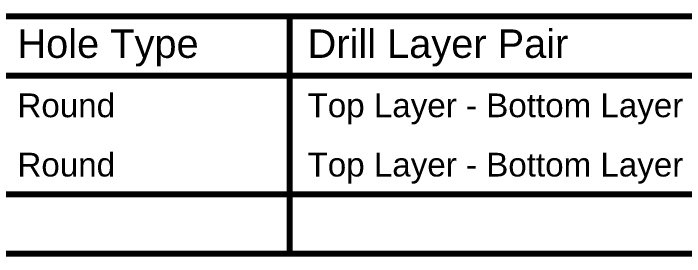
# Model space of a CAD drawing. Header units: inches. Extents: x 3 to 457, y -41 to 239.
# Drawn here: x 92.73 to 135.84, y 223.09 to 238.71 of the extents above; entities that cross this region are included whole.
import ezdxf

# ---------------------------------------------------------------- set-up
doc = ezdxf.new("R2010")
doc.units = ezdxf.units.IN
doc.layers.add('Drill Drawing', color=1, linetype='Continuous')
doc.styles.add('Arial', font='', dxfattribs={"height": 0.2})
doc.styles.get('Arial').set_extended_font_data('Arial')

msp = doc.modelspace()

# ---------------------------------------------------------------- linework, layer by layer
at = {"layer": 'Drill Drawing'}
for points in [[(22.085, 238.519, 0.381, 0.381, 0), (200.142, 238.519, 0.381, 0.381, 0)], [(110.479, 223.279, 0.381, 0.381, 0), (110.479, 238.519, 0.381, 0.381, 0)], [(22.085, 234.709, 0.381, 0.381, 0), (200.142, 234.709, 0.381, 0.381, 0)], [(22.085, 227.089, 0.381, 0.381, 0), (200.142, 227.089, 0.381, 0.381, 0)], [(22.085, 223.279, 0.381, 0.381, 0), (200.142, 223.279, 0.381, 0.381, 0)]]:
    msp.add_lwpolyline(points, format="xyseb", dxfattribs=at)
for points in [[(110.384, 238.519, 0.191, 0.191, 1), (110.575, 238.519, 0.191, 0.191, 1)], [(110.384, 223.279, 0.191, 0.191, 1), (110.575, 223.279, 0.191, 0.191, 1)]]:
    msp.add_lwpolyline(points, format="xyseb", close=True, dxfattribs=at)

# ---------------------------------------------------------------- texts
at = {"layer": 'Drill Drawing', "style": 'Arial'}
for s, height, p in [('Hole Type', 1.8288, (92.984, 235.852)), ('Drill Layer Pair', 1.8288, (111.622, 235.852)), ('Round', 1.524, (92.984, 232.042)), ('Top Layer - Bottom Layer', 1.524, (111.622, 232.042)), ('Round', 1.524, (92.984, 228.232)), ('Top Layer - Bottom Layer', 1.524, (111.622, 228.232))]:
    msp.add_text(s, height=height, dxfattribs=at).set_placement(p)

doc.saveas('drawing.dxf')
